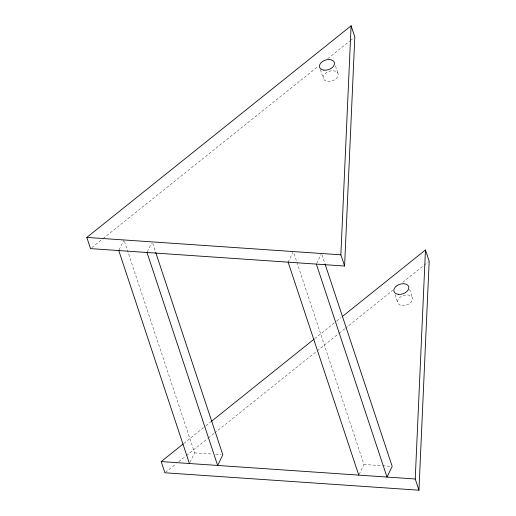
<?xml version="1.0" encoding="UTF-8"?>
<svg xmlns="http://www.w3.org/2000/svg" width="516" height="516" viewBox="0 0 516 516"><rect width="100%" height="100%" fill="white"/><g stroke="black" fill="none" stroke-linecap="round" stroke-linejoin="round"><path stroke-width="0.39" stroke-dasharray="2.58 1.94" d="M119.112 249.847L123.963 239.901M147.337 251.782L151.498 243.262M190.107 462.091L194.609 452.861L124.466 241.43M288.128 262.167L292.978 252.221M316.701 263.386L321.204 254.156M359.123 474.41L363.967 464.471L293.83 253.04M91.796 247.615L102.497 239.05M103.123 238.54L318.32 66.229M327.757 58.676L349.784 41.041M350.409 40.538L354.182 37.513M183.838 443.438L205.233 426.306M205.858 425.803L210.896 421.772M314.715 338.644L336.11 321.513M336.742 321.01L341.147 317.482M165.533 472.282L176.227 463.716M178.749 461.704L185.67 456.157M186.295 455.654L207.69 438.523M208.322 438.02L213.985 433.485M214.611 432.982L316.547 351.364M317.179 350.861L338.573 333.729M339.199 333.226L344.862 328.692M345.494 328.182L392.682 290.398M402.751 282.336L423.52 265.708M424.146 265.205L428.551 261.676M194.609 452.861L211.857 454.041M215.778 454.312L221.267 454.686M363.967 464.471L382.001 465.709M382.788 465.761L390.631 466.296M335.49 65.984L337.967 73.453M409.607 289.399L412.336 297.616M320.43 69.737L323.403 78.703M395.043 294.649L397.765 302.873M322.055 254.975L325.093 264.134M152.691 243.365L155.735 252.524M327.654 81.36A7.746 5.012 -18.4 0 0 338.161 74.143A7.746 5.012 -18.4 0 0 326.241 72.73A7.746 5.012 -18.4 0 0 327.654 81.36M402.016 305.53A7.746 5.012 -18.4 0 0 412.529 298.306A7.746 5.012 -18.4 0 0 400.61 296.894A7.746 5.012 -18.4 0 0 402.016 305.53"/><path stroke-width="0.77" d="M344.585 266.037L340.863 254.827L351.099 25.8L86.817 237.412L90.539 248.622L344.585 266.037L354.815 37.01L351.099 25.8M183.206 443.941L161.186 461.581L164.901 472.785L418.947 490.2L415.232 478.99L425.461 249.963L342.405 316.476M418.947 490.2L429.183 261.173L425.461 249.963M211.521 421.269L314.089 339.147M86.817 237.412L340.863 254.827M161.186 461.581L415.232 478.99M325.093 264.134L392.199 466.406L387 477.055L316.353 264.102M288.128 262.167L358.775 475.12M155.735 252.524L222.835 454.796L217.642 465.445L146.996 252.492M118.764 250.557L189.411 463.51M323.932 70.157A7.746 5.012 -18.4 0 0 334.445 62.933A7.746 5.012 -18.4 0 0 322.526 61.52A7.746 5.012 -18.4 0 0 323.932 70.157M398.3 294.32A7.746 5.012 -18.4 0 0 408.807 287.102A7.746 5.012 -18.4 0 0 396.888 285.69A7.746 5.012 -18.4 0 0 398.3 294.32"/></g></svg>
